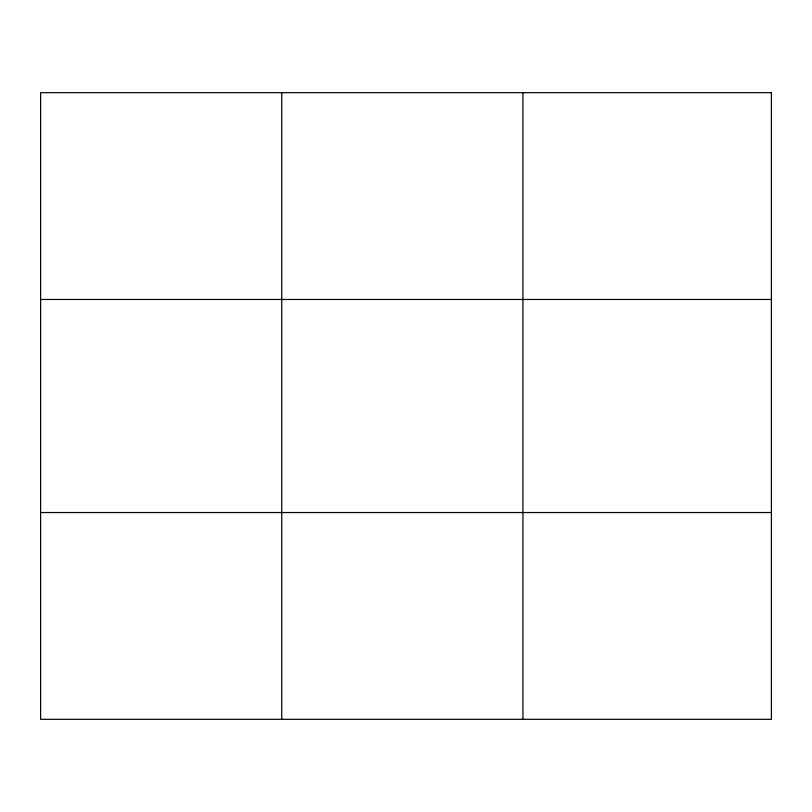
<?xml version="1.0" encoding="UTF-8"?>
<svg xmlns="http://www.w3.org/2000/svg" width="812" height="812" viewBox="0 0 812 812"><rect width="100%" height="100%" fill="white"/><g stroke="black" fill="none" stroke-linecap="round" stroke-linejoin="round"><path stroke-width="1.22" d="M281.764 719.32L281.764 92.68M522.928 719.32L522.928 92.68M40.6 299.466L771.4 299.466M40.6 512.534L771.4 512.534M771.4 92.68L771.4 719.32L40.6 719.32L40.6 92.68L771.4 92.68"/></g></svg>
